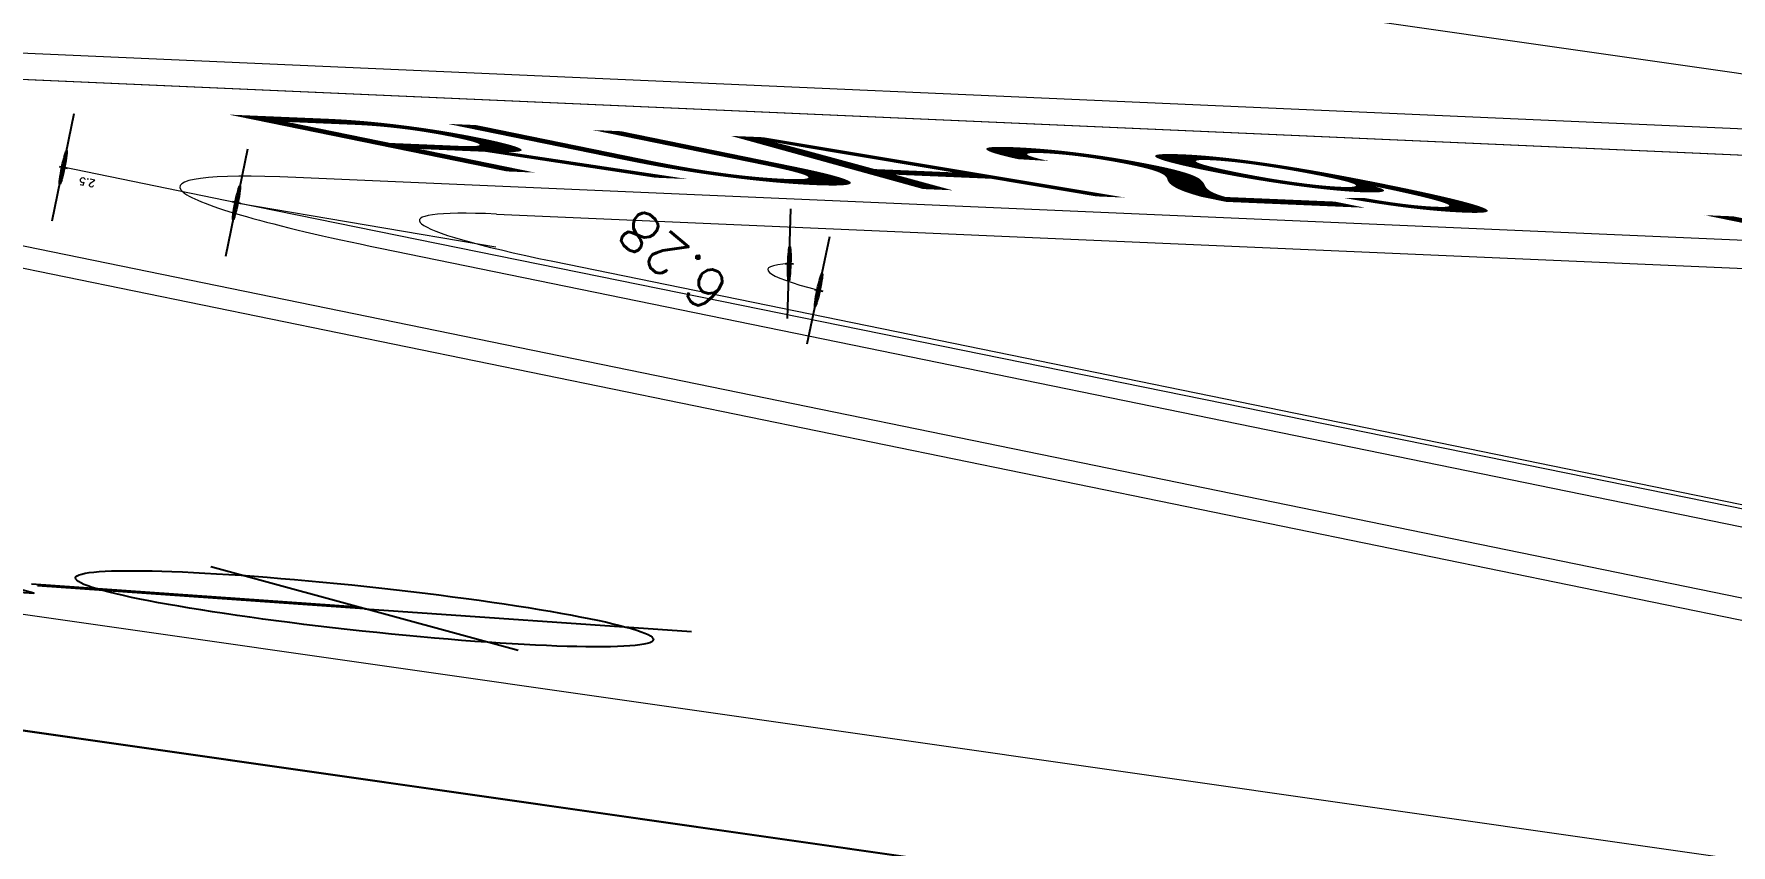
# Model space of a CAD drawing. Header units: millimetres. Extents: x -361192058 to 101130107379, y -14071650034 to 19218552450.
# Drawn here: x -135482 to -135323.6, y 42805 to 42880.7 of the extents above; entities that cross this region are included whole.
import ezdxf
from ezdxf.enums import TextEntityAlignment as Align

# ---------------------------------------------------------------- set-up
doc = ezdxf.new("R2010")
doc.units = ezdxf.units.MM
doc.header["$LTSCALE"] = 0.5
doc.linetypes.add('CONTINUO', pattern=[0])
for name, color, linetype in [('02', 2, 'Continuous'), ('Calçada', 1, 'Continuous'), ('GR_PENA_FINA', 7, 'Continuous'), ('Lotes', 2, 'Continuous'), ('Nomes de Ruas', 3, 'Continuous'), ('Área Verde Geral', 98, 'Continuous')]:
    doc.layers.add(name, color=color, linetype=linetype)
doc.styles.add('ARIAL', font='arial.ttf', dxfattribs={"height": 0.25})
doc.styles.get("Standard").update_dxf_attribs({"font": 'txt.shx', "height": 0.12})

# ---------------------------------------------------------------- blocks, each defined once
blk = doc.blocks.new('NORTE-flat-1-flat-1')
at = {"color": 6}
for p, q in [((-9.313225746154785e-10, -1.862645149230957e-09), (-10.70947875780985, 22.31141168251634)), ((0.892456466332078, 0.4283791501075029), (-9.817022290546447, 22.73979083262384))]:
    blk.add_line(p, q, dxfattribs=at)
at = {"color": 3}
for p, q in [((-22.31141168344766, -10.70947875827551), (22.31141168205068, 10.70947875641286)), ((-9.313225746154785e-10, -1.862645149230957e-09), (10.7094787559472, -22.31141168437898))]:
    blk.add_line(p, q, dxfattribs=at)
at = {"color": 6}
blk.add_lwpolyline([(-23.84178454522043, 35.94439958967268), (-17.3892981200479, 22.50172097980976), (-14.71192871872336, 23.78685843013227), (-19.01358633395284, 32.74864417128265), (-9.35718991421163, 26.35713333263993), (-6.679820512421429, 27.64227078296244), (-13.13230693712831, 41.08494939468801), (-15.80967633891851, 39.79981194250286), (-11.50801872182637, 30.83802620135248), (-21.16441514343023, 37.22953704185784)], close=True, dxfattribs=at)
at = {"color": 3}
blk.add_circle((-9.313225746154785e-10, -1.862645149230957e-09), 19.79886100215877, dxfattribs=at)
blk = doc.blocks.new('Norte1-flat-1-flat-1')
at = {"layer": 'Área Verde Geral'}
blk.add_blockref('NORTE-flat-1-flat-1', (0, 0), dxfattribs=at)
blk = doc.blocks.new('BOLA')
for p, q in [((0, -1.43528948173695), (0, 1.435289481736959)), ((-1.435289481736952, 0), (1.435289481736952, 0))]:
    blk.add_line(p, q)
blk.add_circle((0, 3.552713678800501e-15), 0.452092417603822)
blk = doc.blocks.new('APROVADO QUADRA 21.2 MBVII')
at = {"layer": '02', "color": 7, "lineweight": 18}
for p, q in [((4442.853945846853, 2439.708549610312, -12.96344213336095), (4443.069985126763, 2439.986000114817, -12.96344213336095)), ((4436.596544455815, 2431.483738411965), (4442.853945846852, 2439.708549610313, -12.96344213336095)), ((4442.853945846853, 2439.708549610312, -12.96344213336095), (4442.711047026464, 2439.295264439463))]:
    blk.add_line(p, q, dxfattribs=at)
at = {"layer": '02', "color": 2, "lineweight": 18}
blk.add_line((4443.376723717463, 2439.301484015241, -12.96344213336095), (4448.481813002963, 2435.326361262883, -12.96344213336095), dxfattribs=at)
at = {"layer": '02', "lineweight": 18}
for points in [[(4419.052307944566, 2441.074039070637), (4431.569833033772, 2441.074039070637), (4431.569833033772, 2431.90165978327), (4419.052307944566, 2431.90165978327)], [(4451.67817677926, 2441.074039070637), (4431.594037489088, 2441.074039070637), (4431.594037489088, 2421.20274324017), (4451.67817677926, 2421.20274324017)]]:
    blk.add_lwpolyline(points, close=True, dxfattribs=at)
at = {"layer": '02', "color": 7, "lineweight": 18}
blk.add_arc((4443.0440872095, 2438.370965085928), 0.4963265734713596, 69.22923306709664, 123.7514097145594, dxfattribs=at)
at = {"layer": 'Calçada', "lineweight": 18}
for p, q in [((4433.92231020282, 2430.479238205891, -12.96344213336095), (4441.465055798601, 2440.16608113312, -12.96344213336095)), ((4433.92231020282, 2430.47923820545, -12.96344213336095), (4441.465055798732, 2440.16608113312, -12.96344213336095)), ((4442.352897413433, 2439.474755436801, -12.96344213336095), (4433.92231020282, 2428.647693453076, -12.96344213336095)), ((4442.352897413564, 2439.474755436801, -12.96344213336095), (4433.92231020282, 2428.647693452635, -12.96344213336095))]:
    blk.add_line(p, q, dxfattribs=at)
at = {"layer": 'Calçada', "lineweight": 18, "elevation": -12.96344213336095}
for points in [[(4444.304149038621, 2440.403669590713), (4449.521081997657, 2436.317637733358, 0.09763386383867281), (4449.812608790845, 2436.170672180966, 0.09763386383867281)], [(4433.92231020282, 2430.479238205891), (4441.465055798601, 2440.16608113312, 0.04680619782961809), (4441.606322069979, 2440.387946756906, 0.002658577297471982)], [(4433.92231020282, 2430.47923820545), (4441.465055798732, 2440.16608113312, 0.04680619783102501), (4441.606322070109, 2440.387946756906, 0.002658577296096411)], [(4441.145368853109, 2424.196422840017), (4449.011709525494, 2434.289812715452, 0.4142135623729706), (4448.864322586232, 2435.474188198931), (4443.537272896715, 2439.622142375538, 0.414213562373235), (4442.352897413433, 2439.474755436801), (4433.92231020282, 2428.647693453076)], [(4441.145368853109, 2424.196422840017), (4449.011709525494, 2434.289812715452, 0.4142135623729706), (4448.864322586232, 2435.474188198931), (4443.537272896715, 2439.622142375538, 0.414213562373235), (4442.352897413564, 2439.474755436801), (4433.92231020282, 2428.647693452635)]]:
    blk.add_lwpolyline(points, format="xyb", dxfattribs=at)
blk.add_lwpolyline([(4444.304149038615, 2440.403669590713), (4449.354611694913, 2436.447261301288)], dxfattribs=at)
at = {"layer": 'GR_PENA_FINA', "lineweight": 18}
blk.add_lwpolyline([(4433.92231020282, 2440.170947323786), (4449.812970158591, 2440.175671779167), (4449.811508033303, 2423.971095537731), (4433.92231020282, 2423.941980307306)], close=True, dxfattribs=at)
at = {"layer": 'Lotes', "lineweight": 18}
for p, q in [((4449.805214757789, 2436.512642595518, -12.96344213336095), (4444.832994590039, 2440.403669590713, -12.96344213336095)), ((4442.587140061856, 2439.203226055393, -12.96344213336095), (4440.340331549734, 2436.317740807041, -12.96344213336095))]:
    blk.add_line(p, q, dxfattribs=at)
at = {"layer": 'Lotes', "linetype": 'CONTINUO', "lineweight": 18}
for p, q in [((4438.897588925493, 2437.441145063823, -12.96344213336095), (4441.187605294224, 2440.382120412565, -12.96344213336095)), ((4438.292678941082, 2436.664283651016, -12.96344213336095), (4438.897588925493, 2437.441145063823, -12.96344213336095))]:
    blk.add_line(p, q, dxfattribs=at)
at = {"layer": 'Lotes', "lineweight": 18}
blk.add_arc((4443.031060869436, 2438.857563207757, -12.96344213336095), 0.5626264194139565, 52.09357718158235, 142.0935771626633, dxfattribs=at)
at = {"layer": '02', "color": 7, "lineweight": 18}
for p, xscale, yscale, zscale, rotation in [((4443.069985126763, 2439.986000114817, -12.96344213336095), 0.06, 0.06, 0.06, 232.0935771782544), ((4442.853945846853, 2439.708549610312, -12.96344213336095), 0.06, 0.06, 0.06, 52.09357717825442), ((4443.220099480283, 2438.835033774882), 0.05999999999999998, 0.05999999999999998, 0.05999999999999998, 325.5588797635118), ((4442.768332785851, 2438.783638764964), 0.06000000000000071, 0.06000000000000071, 0.06000000000000071, 228.62827458058)]:
    blk.add_blockref('BOLA', p, dxfattribs=dict(at, xscale=xscale, yscale=yscale, zscale=zscale, rotation=rotation))
at = {"layer": 'Área Verde Geral', "lineweight": 18, "xscale": 0.02306838528271171, "yscale": 0.02306838528271171, "zscale": 0.02306838528271171, "rotation": 0.1566954067838298}
blk.add_blockref('Norte1-flat-1-flat-1', (4435.023395529839, 2439.419191979858, -27.63542409224376), dxfattribs=at)
at = {"color": 0, "lineweight": 13, "flags": 8}
for p in [(4700.724657799739, 2280.112525715252), (4699.57378630139, 2277.896413499706), (4702.354563138892, 2276.195041239209), (4703.672243349308, 2274.084986290777), (4699.84447394329, 2272.219426909525), (4703.048818763617, 2270.137026470893), (4703.087746051807, 2267.980265113006), (4700.652340375649, 2261.521648881858), (4700.700742594171, 2257.15925950577)]:
    blk.add_attdef('NIVEL', p, '', height=0.07500000000000001, dxfattribs=at)
for rotation, width, p in [(90, 0.7999999999988884, (4700.820527907887, 2275.752076380495)), (270, 0.5999999999989389, (4703.843667029373, 2274.902076380496)), (90, 0.7999999999988884, (4701.5574890138, 2268.502076380494)), (180, 0.5999999999989389, (4651.181659436375, 2236.193129894172))]:
    blk.add_attdef('$PORTA', text='', height=0.09000000000014552, rotation=rotation, dxfattribs=dict(at, width=width)).set_placement(p, align=Align.MIDDLE)
for p in [(4654.175996555586, 2240.463010622155), (4648.499009965404, 2240.192322980255), (4637.801231937738, 2239.384456547896), (4633.43884256165, 2239.336054329374), (4656.392108771131, 2239.312139123806), (4652.474624295089, 2237.682233784653), (4646.416609526773, 2236.987978159928), (4644.259848168886, 2236.949050871738), (4650.364569346656, 2236.364553574237)]:
    blk.add_attdef('NIVEL', p, '', height=0.07500000000000001, rotation=270, dxfattribs=at)
at = {"color": 0, "lineweight": 13, "width": 0.7999999999988884, "flags": 8}
for p in [(4652.031659436374, 2239.216269015658), (4644.781659436374, 2238.479307909745)]:
    blk.add_attdef('$PORTA', text='', height=0.09000000000014552, dxfattribs=at).set_placement(p, align=Align.MIDDLE)
at = {"layer": '02', "color": 3, "lineweight": 18, "char_height": 0.12, "attachment_point": 5}
for s, insert, rotation in [('\\A1;2.5', (4442.835723051787, 2439.945574646898, -12.96344213336095), 52.09357717825441), ('\\A1;6.28', (4442.955105071699, 2439.01707646766), 7.093577172111402)]:
    blk.add_mtext(s, dxfattribs=dict(at, insert=insert, rotation=rotation))
at = {"layer": 'Nomes de Ruas', "lineweight": 18, "extrusion": (-0.05499768570177415, 0.06695013732131934, 0.9962393957679577), "style": 'ARIAL'}
blk.add_text('RUA 29  .', height=0.562626419420372, rotation=102.9674616402203, dxfattribs=at).set_placement((-4983.217729947428, 933.4023549046982, -94.19074280909052), align=Align.MIDDLE_CENTER)

msp = doc.modelspace()

# ---------------------------------------------------------------- block references
at = {"layer": '02', "color": 0, "lineweight": 30, "xscale": -4.574818403918471, "yscale": -59.40450511825884, "zscale": 4.574818403918471, "rotation": 261.8606972171988}
msp.add_blockref('APROVADO QUADRA 21.2 MBVII', (5129.041144779691, 2225.201435725194), dxfattribs=at)

doc.saveas('drawing.dxf')
